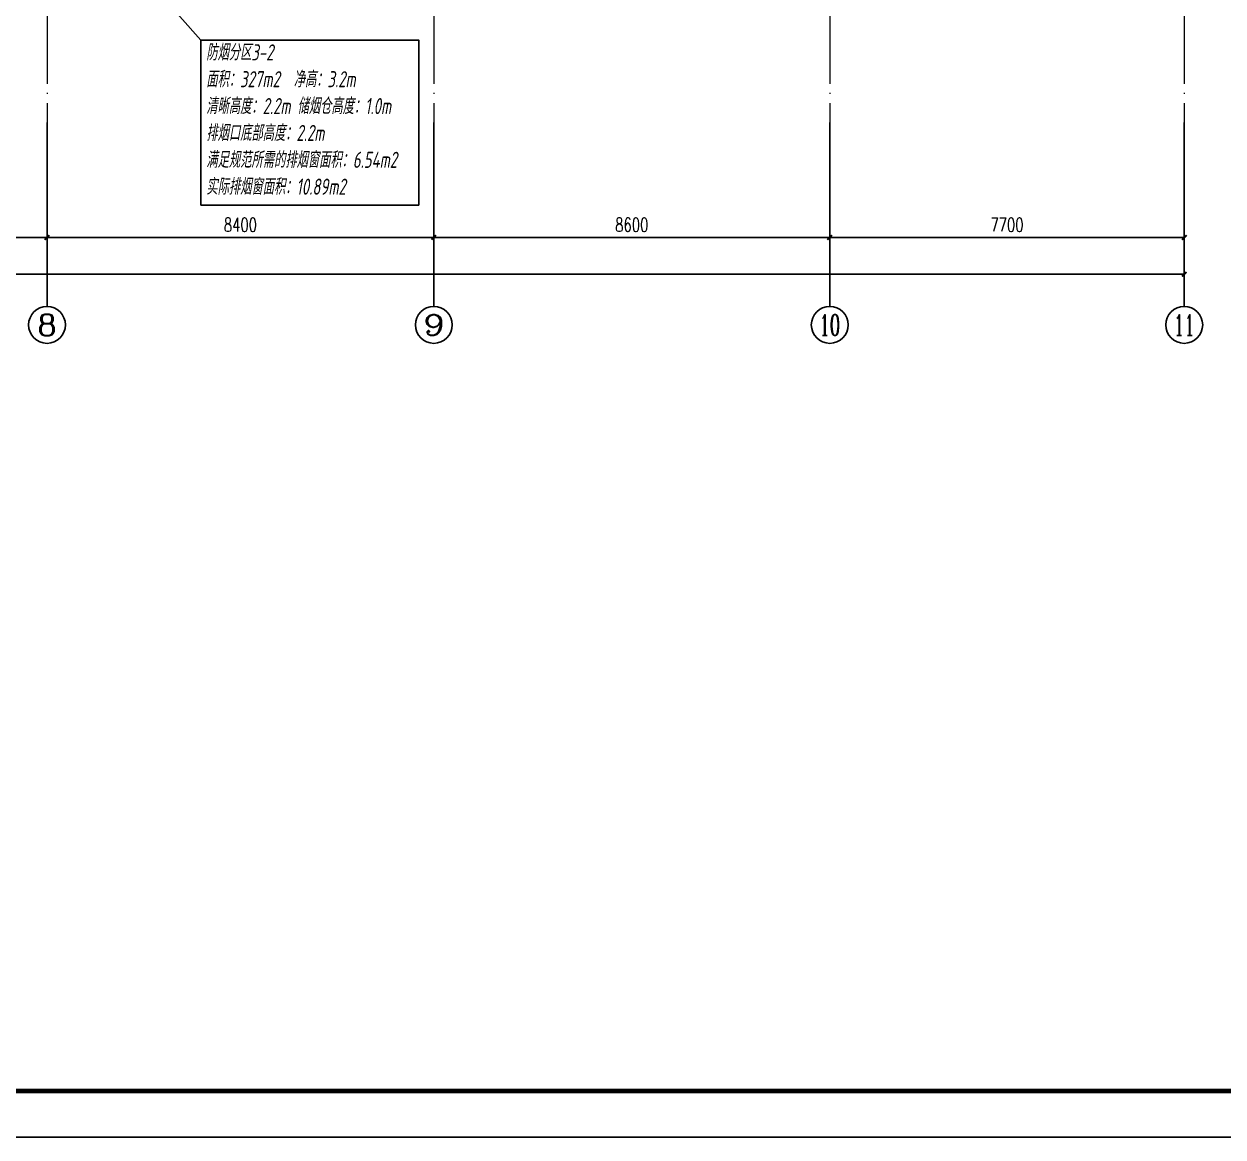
# Model space of a CAD drawing. Extents: x 1247970 to 1725648, y 860327 to 1277876.
# Drawn here: x 1339888 to 1365930, y 957902 to 982076 of the extents above; entities that cross this region are included whole.
import ezdxf
from ezdxf.enums import TextEntityAlignment as Align

# ---------------------------------------------------------------- set-up
doc = ezdxf.new("R2010")
doc.units = 0
doc.header["$LTSCALE"] = 1000
doc.header["$MEASUREMENT"] = 0
doc.linetypes.add('DOTE', pattern=[2.42, 2, -0.2, 0.02, -0.2])
doc.layers.get('0').update_dxf_attribs({"color": 254})
for name, color, linetype in [('AXIS', 254, 'Continuous'), ('AXIS_TEXT', 7, 'Continuous'), ('C-AXIS(轴号)', 254, 'Continuous'), ('C-AXIS-T(字)', 254, 'Continuous'), ('H-排烟窗', 3, 'Continuous'), ('图框', 140, 'Continuous')]:
    doc.layers.add(name, color=color, linetype=linetype)
doc.layers.add('DOTE', color=14, linetype='DOTE', lineweight=9)
doc.styles.add('_TCH_AXIS', font='COMPLEX', dxfattribs={"bigfont": 'GBCBIG'})
doc.styles.add('_TCH_DIM_T3', font='SIMPLEX.shx', dxfattribs={"width": 0.705882, "bigfont": 'GBCBIG.shx'})
doc.styles.add('COMPLEX', font='COMPLEX')
doc.styles.add('HZTXT', font='tssdeng.shx', dxfattribs={"width": 0.7, "bigfont": 'hztxt.shx'})
doc.dimstyles.new('_TCH_ARCH&&100', dxfattribs={"dimtxt": 297.5, "dimasz": 100, "dimexe": 250, "dimexo": 300, "dimgap": 126.25, "dimtad": 1, "dimdec": 0, "dimzin": 0, "dimdsep": 46, "dimtxsty": '_TCH_DIM_T3', "dimblk": 'ARCHTICK', "dimcen": 0.09, "dimclrt": 256, "dimazin": 2, "dimtfac": 1, "dimtdec": 0, "dimtix": 1, "dimtmove": 2, "dimatfit": 3, "dimfxl": 0, "dimtolj": 1, "dimtzin": 0, "dimarcsym": 0})

# ---------------------------------------------------------------- blocks, each defined once
blk = doc.blocks.new('_ArchTick')
at = {"color": 0, "linetype": 'ByBlock', "const_width": 0.4}
blk.add_lwpolyline([(-0.5, -0.5), (0.5, 0.5)], dxfattribs=at)
blk = doc.blocks.new('*D80')
at = {"layer": 'AXIS', "color": 0, "lineweight": -2, "transparency": 16777216}
for p, q in [((1293188, 979639), (1293188, 976389)), ((1365088, 979639), (1365088, 976389)), ((1293188, 976639), (1365088, 976639))]:
    blk.add_line(p, q, dxfattribs=at)
at = {"layer": 'Defpoints', "color": 0, "transparency": 16777216}
for p in [(1293188, 979939), (1365088, 979939), (1365088, 976639)]:
    blk.add_point(p, dxfattribs=at)
at = {"layer": 'AXIS', "color": 0, "lineweight": -2, "transparency": 16777216, "xscale": 100, "yscale": 100, "zscale": 100, "rotation": 180}
blk.add_blockref('_ArchTick', (1293188, 976639), dxfattribs=at)
at = {"layer": 'AXIS', "color": 0, "lineweight": -2, "transparency": 16777216, "xscale": 100, "yscale": 100, "zscale": 100}
blk.add_blockref('_ArchTick', (1365088, 976639), dxfattribs=at)
at = {"layer": 'AXIS', "transparency": 16777216, "insert": (1329138, 976914), "char_height": 297.5, "attachment_point": 5, "style": '_TCH_DIM_T3'}
blk.add_mtext('\\A1;71900', dxfattribs=at)
blk = doc.blocks.new('*D87')
at = {"layer": 'AXIS', "color": 0, "lineweight": -2, "transparency": 16777216}
for p, q in [((1332588, 979639), (1332588, 977189)), ((1340388, 979639), (1340388, 977189)), ((1332588, 977439), (1340388, 977439))]:
    blk.add_line(p, q, dxfattribs=at)
at = {"layer": 'Defpoints', "color": 0, "transparency": 16777216}
for p in [(1332588, 979939), (1340388, 979939), (1340388, 977439)]:
    blk.add_point(p, dxfattribs=at)
at = {"layer": 'AXIS', "color": 0, "lineweight": -2, "transparency": 16777216, "xscale": 100, "yscale": 100, "zscale": 100, "rotation": 180}
blk.add_blockref('_ArchTick', (1332588, 977439), dxfattribs=at)
at = {"layer": 'AXIS', "color": 0, "lineweight": -2, "transparency": 16777216, "xscale": 100, "yscale": 100, "zscale": 100}
blk.add_blockref('_ArchTick', (1340388, 977439), dxfattribs=at)
at = {"layer": 'AXIS', "transparency": 16777216, "insert": (1336488, 977714), "char_height": 297.5, "attachment_point": 5, "style": '_TCH_DIM_T3'}
blk.add_mtext('\\A1;7800', dxfattribs=at)
blk = doc.blocks.new('*D88')
at = {"layer": 'AXIS', "color": 0, "lineweight": -2, "transparency": 16777216}
for p, q in [((1340388, 979639), (1340388, 977189)), ((1348788, 979639), (1348788, 977189)), ((1340388, 977439), (1348788, 977439))]:
    blk.add_line(p, q, dxfattribs=at)
at = {"layer": 'Defpoints', "color": 0, "transparency": 16777216}
for p in [(1340388, 979939), (1348788, 979939), (1348788, 977439)]:
    blk.add_point(p, dxfattribs=at)
at = {"layer": 'AXIS', "color": 0, "lineweight": -2, "transparency": 16777216, "xscale": 100, "yscale": 100, "zscale": 100, "rotation": 180}
blk.add_blockref('_ArchTick', (1340388, 977439), dxfattribs=at)
at = {"layer": 'AXIS', "color": 0, "lineweight": -2, "transparency": 16777216, "xscale": 100, "yscale": 100, "zscale": 100}
blk.add_blockref('_ArchTick', (1348788, 977439), dxfattribs=at)
at = {"layer": 'AXIS', "transparency": 16777216, "insert": (1344588, 977714), "char_height": 297.5, "attachment_point": 5, "style": '_TCH_DIM_T3'}
blk.add_mtext('\\A1;8400', dxfattribs=at)
blk = doc.blocks.new('*D89')
at = {"layer": 'AXIS', "color": 0, "lineweight": -2, "transparency": 16777216}
for p, q in [((1348788, 979639), (1348788, 977189)), ((1357388, 979639), (1357388, 977189)), ((1348788, 977439), (1357388, 977439))]:
    blk.add_line(p, q, dxfattribs=at)
at = {"layer": 'Defpoints', "color": 0, "transparency": 16777216}
for p in [(1348788, 979939), (1357388, 979939), (1357388, 977439)]:
    blk.add_point(p, dxfattribs=at)
at = {"layer": 'AXIS', "color": 0, "lineweight": -2, "transparency": 16777216, "xscale": 100, "yscale": 100, "zscale": 100, "rotation": 180}
blk.add_blockref('_ArchTick', (1348788, 977439), dxfattribs=at)
at = {"layer": 'AXIS', "color": 0, "lineweight": -2, "transparency": 16777216, "xscale": 100, "yscale": 100, "zscale": 100}
blk.add_blockref('_ArchTick', (1357388, 977439), dxfattribs=at)
at = {"layer": 'AXIS', "transparency": 16777216, "insert": (1353088, 977714), "char_height": 297.5, "attachment_point": 5, "style": '_TCH_DIM_T3'}
blk.add_mtext('\\A1;8600', dxfattribs=at)
blk = doc.blocks.new('*D90')
at = {"layer": 'AXIS', "color": 0, "lineweight": -2, "transparency": 16777216}
for p, q in [((1357388, 979639), (1357388, 977189)), ((1365088, 979639), (1365088, 977189)), ((1357388, 977439), (1365088, 977439))]:
    blk.add_line(p, q, dxfattribs=at)
at = {"layer": 'Defpoints', "color": 0, "transparency": 16777216}
for p in [(1357388, 979939), (1365088, 979939), (1365088, 977439)]:
    blk.add_point(p, dxfattribs=at)
at = {"layer": 'AXIS', "color": 0, "lineweight": -2, "transparency": 16777216, "xscale": 100, "yscale": 100, "zscale": 100, "rotation": 180}
blk.add_blockref('_ArchTick', (1357388, 977439), dxfattribs=at)
at = {"layer": 'AXIS', "color": 0, "lineweight": -2, "transparency": 16777216, "xscale": 100, "yscale": 100, "zscale": 100}
blk.add_blockref('_ArchTick', (1365088, 977439), dxfattribs=at)
at = {"layer": 'AXIS', "transparency": 16777216, "insert": (1361238, 977714), "char_height": 297.5, "attachment_point": 5, "style": '_TCH_DIM_T3'}
blk.add_mtext('\\A1;7700', dxfattribs=at)
blk = doc.blocks.new('_AXISO')
blk.add_circle((0, 0), 0.5)
at = {"layer": 'AXIS_TEXT', "style": 'COMPLEX', "width": 1.041667}
blk.add_attdef('A', text='', height=0.56, dxfattribs=at).set_placement((-0.25, -0.28), (0.25, -0.28), align=Align.FIT)

msp = doc.modelspace()

# ---------------------------------------------------------------- linework, layer by layer
at = {"layer": 'C-AXIS(轴号)'}
for p, q in [((1340387.7, 979939.4), (1340387.7, 975939.4)), ((1348787.7, 979939.4), (1348787.7, 975939.4)), ((1357387.7, 979939.4), (1357387.7, 975939.4)), ((1365087.7, 979939.4), (1365087.7, 975939.4))]:
    msp.add_line(p, q, dxfattribs=at)
at = {"layer": 'DOTE'}
for p, q in [((1340387.7, 1002139.4), (1340387.7, 979939.4)), ((1348787.7, 1002139.4), (1348787.7, 979939.4)), ((1357387.7, 1002139.4), (1357387.7, 979939.4)), ((1365087.7, 1002139.4), (1365087.7, 979939.4))]:
    msp.add_line(p, q, dxfattribs=at)
at = {"layer": 'H-排烟窗'}
msp.add_lwpolyline([(1343732, 981725.1), (1341222.9, 984552.4)], dxfattribs=at)
msp.add_lwpolyline([(1343732, 981725.1), (1348463.3, 981725.1), (1348463.3, 978140.7), (1343732, 978140.7)], close=True, dxfattribs=at)
at = {"layer": '图框'}
msp.add_lwpolyline([(1278969.8, 957902), (1384069.8, 957902), (1384069.8, 1017302), (1278969.8, 1017302)], close=True, dxfattribs=at)
at = {"layer": '图框', "const_width": 100}
msp.add_lwpolyline([(1281469.8, 958902), (1383069.8, 958902), (1383069.8, 1016302), (1281469.8, 1016302)], close=True, dxfattribs=at)

# ---------------------------------------------------------------- block references
at = {"layer": 'C-AXIS(轴号)'}
ref = msp.add_blockref('_AXISO', (1340387.7, 975539.4), dxfattribs=dict(at, xscale=800, yscale=800, zscale=800))
ref.add_attrib('A', '8', dxfattribs={"layer": 'C-AXIS-T(字)', "height": 452.5, "style": '_TCH_AXIS', "width": 1.5}).set_placement((1340161.4, 975313.1), (1340614, 975313.1), align=Align.FIT)
ref = msp.add_blockref('_AXISO', (1348787.7, 975539.4), dxfattribs=dict(at, xscale=800, yscale=800, zscale=800))
ref.add_attrib('A', '9', dxfattribs={"layer": 'C-AXIS-T(字)', "height": 452.5, "style": '_TCH_AXIS', "width": 1.5}).set_placement((1348561.4, 975313.1), (1349014, 975313.1), align=Align.FIT)
ref = msp.add_blockref('_AXISO', (1357387.7, 975539.4), dxfattribs=dict(at, xscale=800, yscale=800, zscale=800))
ref.add_attrib('A', '10', dxfattribs={"layer": 'C-AXIS-T(字)', "height": 452.55, "style": '_TCH_AXIS', "width": 0.724138}).set_placement((1357161.4, 975313.1), (1357614, 975313.1), align=Align.FIT)
ref = msp.add_blockref('_AXISO', (1365087.7, 975539.4), dxfattribs=dict(at, xscale=800, yscale=800, zscale=800))
ref.add_attrib('A', '11', dxfattribs={"layer": 'C-AXIS-T(字)', "height": 452.55, "style": '_TCH_AXIS', "width": 0.875}).set_placement((1364861.4, 975313.1), (1365314, 975313.1), align=Align.FIT)

# ---------------------------------------------------------------- texts
at = {"layer": 'H-排烟窗', "insert": (1343844.1, 981634.8), "char_height": 350, "attachment_point": 1, "style": 'HZTXT'}
msp.add_mtext_dynamic_manual_height_columns('{\\Q10;防烟分区3-2\\P面积：327m2  净高：3.2m\\P清晰高度：2.2m 储烟仓高度：1.0m\\P排烟口底部高度：2.2m\\P满足规范所需的排烟窗面积：6.54m2\\P实际排烟窗面积：10.89m2}', width=4619.244, gutter_width=1750, heights=[3494], dxfattribs=at)

# ---------------------------------------------------------------- dimensions: what is measured, and where the dimension line sits
at = {"layer": 'AXIS'}
for p1, p2, distance, text, picture, middle in [((1293187.7, 979939.4), (1365087.7, 979939.4), -3300, '71900', '*D80', (1329137.7, 976914.4)), ((1332587.7, 979939.4), (1340387.7, 979939.4), -2500, '7800', '*D87', (1336487.7, 977714.4)), ((1340387.7, 979939.4), (1348787.7, 979939.4), -2500, '8400', '*D88', (1344587.7, 977714.4)), ((1348787.7, 979939.4), (1357387.7, 979939.4), -2500, '8600', '*D89', (1353087.7, 977714.4)), ((1357387.7, 979939.4), (1365087.7, 979939.4), -2500, '7700', '*D90', (1361237.7, 977714.4))]:
    dim = msp.add_aligned_dim(p1=p1, p2=p2, distance=distance, text=text, dimstyle='_TCH_ARCH&&100', dxfattribs=at)
    dim.commit()
    dim.dimension.update_dxf_attribs({"geometry": picture, "text_midpoint": middle})

doc.saveas('drawing.dxf')
